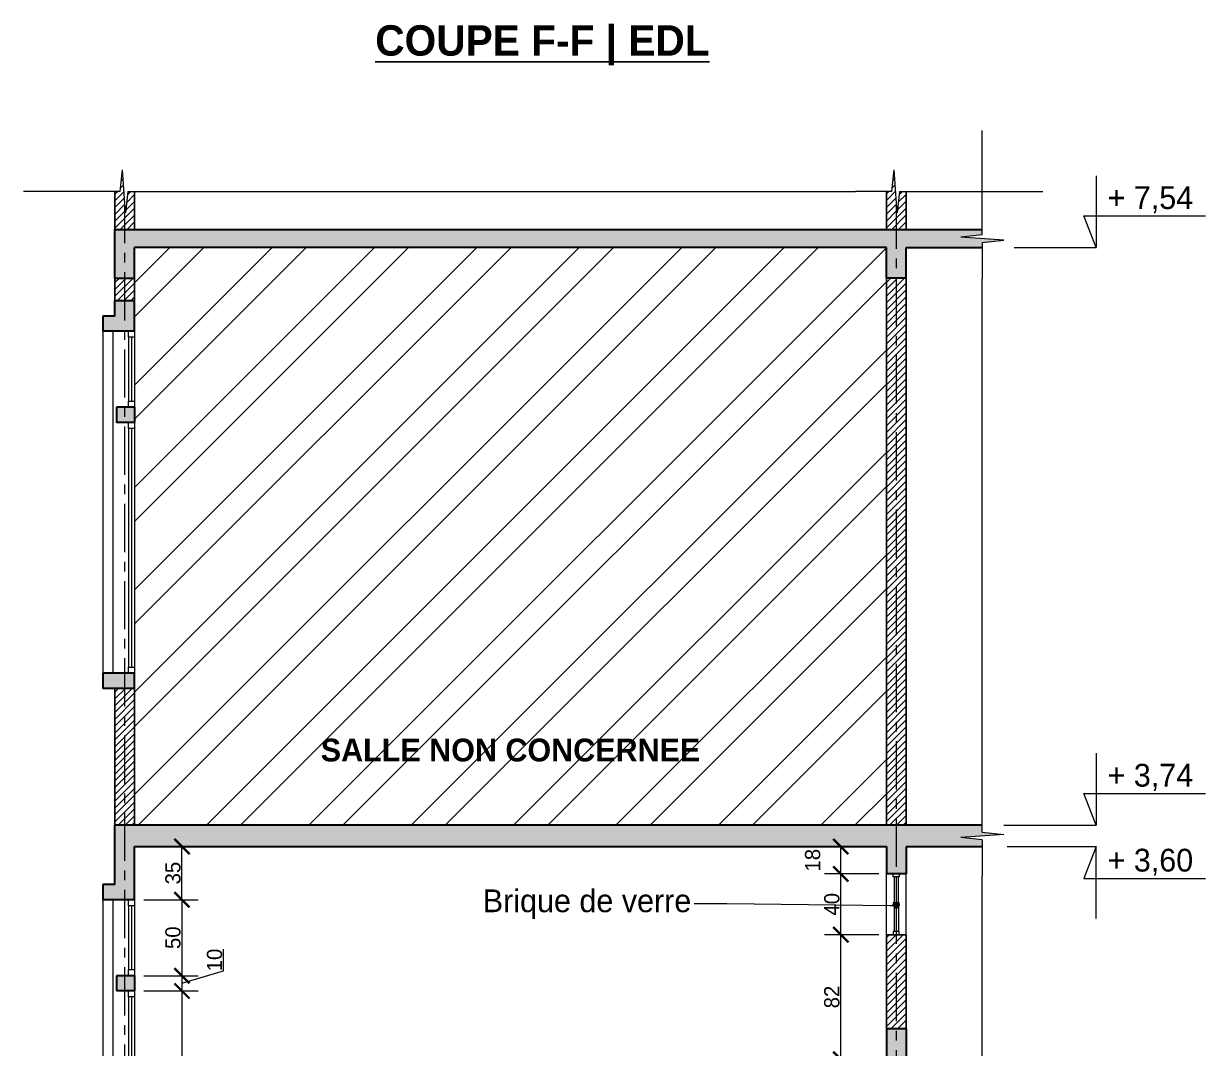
# Model space of a CAD drawing. Header units: centimetres. Extents: x -15293 to 11572, y -4790 to 2619.
# Drawn here: x 2651 to 3428, y -1591 to -917 of the extents above; entities that cross this region are included whole.
import ezdxf
from ezdxf import colors
from ezdxf.entities.mleader import LeaderData, LeaderLine
from ezdxf.math import Vec2, Vec3

# ---------------------------------------------------------------- set-up
doc = ezdxf.new("R2010")
doc.units = ezdxf.units.CM
doc.linetypes.add('Axe', pattern=[1093.611073, 529.166651, -211.666656, 141.111112, -211.666656])
doc.linetypes.add('CENTER', pattern=[50.8, 31.75, -6.35, 6.35, -6.35])
doc.layers.get('0').update_dxf_attribs({"lineweight": 0})
for name, color, linetype, lineweight in [('Partie coupée', 7, 'Continuous', 30), ('Symbole de rupture', 6, 'Continuous', 0), ('TSJ_MENUISERIE', 150, 'Continuous', 15), ('TSJ_MUR', 1, 'Continuous', 30), ('TSJ_VUE', 5, 'Continuous', 13)]:
    doc.layers.add(name, color=color, linetype=linetype, lineweight=lineweight)
for name, color, linetype, lineweight, true_color in [('TSJ_AXE', 7, 'CENTER', 0, 0xb80000), ('TSJ_COUPE', 7, 'Continuous', 35, 0xff4747), ('TSJ_HACHURE', 7, 'Axe', 0, 0x969696)]:
    doc.layers.add(name, color=color, linetype=linetype, lineweight=lineweight, true_color=true_color)
doc.layers.add('TSJ_COTATION', color=144, linetype='Continuous')
doc.layers.add('TSJ_TEXTE', color=6, linetype='Continuous')
doc.styles.get("Standard").update_dxf_attribs({"font": 'GOTHIC.TTF'})
doc.dimstyles.new('ISO-25', dxfattribs={"dimtxt": 10, "dimasz": 10, "dimexe": 10.625, "dimexo": 5, "dimtad": 1, "dimtxsty": 'Standard', "dimblk": 'ARCHTICK', "dimcen": 8, "dimadec": 0, "dimazin": 0, "dimtfac": 1, "dimtmove": 0, "dimatfit": 3, "dimldrblk": 'ARCHTICK', "dimfxl": 25, "dimfxlon": 1, "dimlwd": 9, "dimlwe": 9, "dimarcsym": 0})

# ---------------------------------------------------------------- blocks, each defined once
blk = doc.blocks.new('_ArchTick')
at = {"color": 0, "linetype": 'ByBlock', "const_width": 0.15}
blk.add_lwpolyline([(-0.5, -0.5), (0.5, 0.5)], dxfattribs=at)
blk = doc.blocks.new('*D169')
at = {"layer": 'Defpoints', "color": 0, "transparency": 16777216}
for p in [(3188, -1516.37), (3218, -1516.37), (3218, -1598.37)]:
    blk.add_point(p, dxfattribs=at)
at = {"layer": 'TSJ_COTATION', "color": 0, "lineweight": 9, "transparency": 16777216}
for p, q in [((3213, -1516.37), (3177.38, -1516.37)), ((3188, -1598.37), (3188, -1516.37)), ((3213, -1598.37), (3177.38, -1598.37))]:
    blk.add_line(p, q, dxfattribs=at)
at = {"layer": 'TSJ_COTATION', "color": 0, "lineweight": 9, "transparency": 16777216, "xscale": 10, "yscale": 10, "zscale": 10}
for p, rotation in [((3188, -1516.37), 90), ((3188, -1598.37), 270)]:
    blk.add_blockref('_ArchTick', p, dxfattribs=dict(at, rotation=rotation))
at = {"layer": 'TSJ_COTATION', "color": 0, "lineweight": 9, "transparency": 16777216, "insert": (3182.12, -1557.37), "char_height": 10, "attachment_point": 5, "rotation": 90}
blk.add_mtext('82', dxfattribs=at)
blk = doc.blocks.new('*D170')
at = {"layer": 'Defpoints', "color": 0, "transparency": 16777216}
for p in [(3188, -1476.37), (3218, -1476.37), (3218, -1516.37)]:
    blk.add_point(p, dxfattribs=at)
at = {"layer": 'TSJ_COTATION', "color": 0, "lineweight": 9, "transparency": 16777216}
for p, q in [((3213, -1476.37), (3177.38, -1476.37)), ((3188, -1516.37), (3188, -1476.37)), ((3213, -1516.37), (3177.38, -1516.37))]:
    blk.add_line(p, q, dxfattribs=at)
at = {"layer": 'TSJ_COTATION', "color": 0, "lineweight": 9, "transparency": 16777216, "xscale": 10, "yscale": 10, "zscale": 10}
for p, rotation in [((3188, -1476.37), 90), ((3188, -1516.37), 270)]:
    blk.add_blockref('_ArchTick', p, dxfattribs=dict(at, rotation=rotation))
at = {"layer": 'TSJ_COTATION', "color": 0, "lineweight": 9, "transparency": 16777216, "insert": (3182.12, -1496.37), "char_height": 10, "attachment_point": 5, "rotation": 90}
blk.add_mtext('40', dxfattribs=at)
blk = doc.blocks.new('*D171')
at = {"layer": 'Defpoints', "color": 0, "transparency": 16777216}
for p in [(3188, -1458.37), (3218, -1458.37), (3218, -1476.37)]:
    blk.add_point(p, dxfattribs=at)
at = {"layer": 'TSJ_COTATION', "color": 0, "lineweight": 9, "transparency": 16777216}
for p, q in [((3213, -1458.37), (3177.38, -1458.37)), ((3188, -1476.37), (3188, -1458.37)), ((3213, -1476.37), (3177.38, -1476.37))]:
    blk.add_line(p, q, dxfattribs=at)
at = {"layer": 'TSJ_COTATION', "color": 0, "lineweight": 9, "transparency": 16777216, "xscale": 10, "yscale": 10, "zscale": 10}
for p, rotation in [((3188, -1458.37), 90), ((3188, -1476.37), 270)]:
    blk.add_blockref('_ArchTick', p, dxfattribs=dict(at, rotation=rotation))
at = {"layer": 'TSJ_COTATION', "color": 0, "lineweight": 9, "transparency": 16777216, "insert": (3169.52, -1467.37), "char_height": 10, "attachment_point": 5, "rotation": 90}
blk.add_mtext('18', dxfattribs=at)
blk = doc.blocks.new('*D165')
at = {"layer": 'Defpoints', "color": 0, "transparency": 16777216}
for p in [(2723.5, -1493.37), (2723.5, -1543.37), (2754.64, -1543.37)]:
    blk.add_point(p, dxfattribs=at)
at = {"layer": 'TSJ_COTATION', "color": 0, "lineweight": 9, "transparency": 16777216}
for p, q in [((2729.64, -1493.37), (2765.26, -1493.37)), ((2754.64, -1493.37), (2754.64, -1543.37)), ((2729.64, -1543.37), (2765.26, -1543.37))]:
    blk.add_line(p, q, dxfattribs=at)
at = {"layer": 'TSJ_COTATION', "color": 0, "lineweight": 9, "transparency": 16777216, "xscale": 10, "yscale": 10, "zscale": 10}
for p, rotation in [((2754.64, -1493.37), 90), ((2754.64, -1543.37), 270)]:
    blk.add_blockref('_ArchTick', p, dxfattribs=dict(at, rotation=rotation))
at = {"layer": 'TSJ_COTATION', "color": 0, "lineweight": 9, "transparency": 16777216, "insert": (2748.76, -1518.37), "char_height": 10, "attachment_point": 5, "rotation": 90}
blk.add_mtext('50', dxfattribs=at)
blk = doc.blocks.new('*D166')
at = {"layer": 'Defpoints', "color": 0, "transparency": 16777216}
for p in [(2723.5, -1543.37), (2723.5, -1553.37), (2754.64, -1553.37)]:
    blk.add_point(p, dxfattribs=at)
at = {"layer": 'TSJ_COTATION', "color": 0, "lineweight": 9, "transparency": 16777216}
for p, q in [((2781.95, -1540.17), (2781.95, -1525.92)), ((2729.64, -1543.37), (2765.26, -1543.37)), ((2754.64, -1548.37), (2781.95, -1540.17)), ((2754.64, -1543.37), (2754.64, -1553.37)), ((2729.64, -1553.37), (2765.26, -1553.37))]:
    blk.add_line(p, q, dxfattribs=at)
at = {"layer": 'TSJ_COTATION', "color": 0, "lineweight": 9, "transparency": 16777216, "xscale": 10, "yscale": 10, "zscale": 10}
for p, rotation in [((2754.64, -1543.37), 90), ((2754.64, -1553.37), 270)]:
    blk.add_blockref('_ArchTick', p, dxfattribs=dict(at, rotation=rotation))
at = {"layer": 'TSJ_COTATION', "color": 0, "lineweight": 9, "transparency": 16777216, "insert": (2776.08, -1533.04), "char_height": 10, "attachment_point": 5, "rotation": 90}
blk.add_mtext('10', dxfattribs=at)
blk = doc.blocks.new('*D167')
at = {"layer": 'Defpoints', "color": 0, "transparency": 16777216}
for p in [(2723.5, -1553.37), (2723.5, -1728.37), (2754.64, -1728.37)]:
    blk.add_point(p, dxfattribs=at)
at = {"layer": 'TSJ_COTATION', "color": 0, "lineweight": 9, "transparency": 16777216}
for p, q in [((2729.64, -1553.37), (2765.26, -1553.37)), ((2754.64, -1553.37), (2754.64, -1728.37)), ((2729.64, -1728.37), (2765.26, -1728.37))]:
    blk.add_line(p, q, dxfattribs=at)
at = {"layer": 'TSJ_COTATION', "color": 0, "lineweight": 9, "transparency": 16777216, "xscale": 10, "yscale": 10, "zscale": 10}
for p, rotation in [((2754.64, -1553.37), 90), ((2754.64, -1728.37), 270)]:
    blk.add_blockref('_ArchTick', p, dxfattribs=dict(at, rotation=rotation))
at = {"layer": 'TSJ_COTATION', "color": 0, "lineweight": 9, "transparency": 16777216, "insert": (2748.89, -1640.87), "char_height": 10, "attachment_point": 5, "rotation": 90}
blk.add_mtext('175', dxfattribs=at)
blk = doc.blocks.new('*D172')
at = {"layer": 'Defpoints', "color": 0, "transparency": 16777216}
for p in [(2723.5, -1458.37), (2754.64, -1458.37), (2723.5, -1493.37)]:
    blk.add_point(p, dxfattribs=at)
at = {"layer": 'TSJ_COTATION', "color": 0, "lineweight": 9, "transparency": 16777216}
for p, q in [((2729.64, -1458.37), (2765.26, -1458.37)), ((2754.64, -1493.37), (2754.64, -1458.37)), ((2729.64, -1493.37), (2765.26, -1493.37))]:
    blk.add_line(p, q, dxfattribs=at)
at = {"layer": 'TSJ_COTATION', "color": 0, "lineweight": 9, "transparency": 16777216, "xscale": 10, "yscale": 10, "zscale": 10}
for p, rotation in [((2754.64, -1458.37), 90), ((2754.64, -1493.37), 270)]:
    blk.add_blockref('_ArchTick', p, dxfattribs=dict(at, rotation=rotation))
at = {"layer": 'TSJ_COTATION', "color": 0, "lineweight": 9, "transparency": 16777216, "insert": (2748.76, -1475.87), "char_height": 10, "attachment_point": 5, "rotation": 90}
blk.add_mtext('35', dxfattribs=at)
blk = doc.blocks.new('Marque de rupture')
at = {"layer": 'Symbole de rupture', "lineweight": 20}
for p, q in [((0, -3.57), (0, 20.43)), ((0, -3.57), (-14.14, -5.07)), ((14.14, -7.07), (-14.14, -5.07)), ((0, -8.57), (14.14, -7.07)), ((0, -8.57), (0, -32.57))]:
    blk.add_line(p, q, dxfattribs=at)
blk = doc.blocks.new('_Dot')
at = {"color": 0, "linetype": 'ByBlock', "lineweight": -2}
blk.add_line((-0.5, 0), (-1, 0), dxfattribs=at)
at = {"color": 0, "linetype": 'ByBlock', "const_width": 0.5}
blk.add_lwpolyline([(-0.25, 0, 1), (0.25, 0, 1)], format="xyb", close=True, dxfattribs=at)

msp = doc.modelspace()

# ---------------------------------------------------------------- hatches: boundary and pattern name
at = {"layer": 'TSJ_HACHURE', "lineweight": 0, "true_color": 0xc7c8ca}
h = msp.add_hatch(dxfattribs=at)
h.set_pattern_fill('ANSI31', color=9)
h.set_pattern_definition([(45, (661.058, -505.6007), (-2.245064, 2.245064), [])])
h.paths.add_polyline_path([(3231, -1848.366), (3224.5, -1848.366), (3224.5, -1908.366), (3224.654, -1908.366), (3225.5, -1896.399), (3226.769, -1908.366), (3231, -1908.366)])
h.paths.add_polyline_path([(3224.5, -1848.366), (3211, -1848.366), (3211, -1908.366), (3224.5, -1908.366)])
h.paths.add_polyline_path([(2717, -1854.953), (2710.5, -1854.953), (2710.5, -1908.366), (2714.299, -1908.366), (2715.568, -1896.399), (2716.414, -1908.366), (2717, -1908.366)])
h.paths.add_polyline_path([(2717, -1848.366), (2710.5, -1848.366), (2710.5, -1854.953), (2717, -1854.953)])
h.paths.add_polyline_path([(2730.5, -1848.366), (2717, -1848.366), (2717, -1854.953), (2730.5, -1854.953)])
h.paths.add_polyline_path([(2730.5, -1854.953), (2717, -1854.953), (2717, -1908.366), (2730.5, -1908.366)])
h.paths.add_polyline_path([(3231, -1084.366), (3218, -1084.366), (3218, -1444.366), (3231, -1444.366)])
h.paths.add_polyline_path([(3231, -1027.366), (3226.568, -1027.366), (3225.068, -1041.507), (3223.068, -1013.224), (3221.568, -1027.366), (3218, -1027.366), (3218, -1052.366), (3231, -1052.366)])
h.paths.add_polyline_path([(2723.5, -1027.366), (2719.068, -1027.366), (2717.568, -1041.507), (2715.568, -1013.224), (2714.068, -1027.366), (2710.5, -1027.366), (2710.5, -1052.366), (2723.5, -1052.366)])
h.paths.add_polyline_path([(2723.5, -1728.366), (2710.5, -1728.366), (2710.5, -1818.366), (2723.5, -1818.366)])
h.paths.add_polyline_path([(3231, -1548.366), (3231, -1516.366), (3218, -1516.366), (3218, -1578.366), (3231, -1578.366)])
h.paths.add_polyline_path([(2723.5, -1084.366), (2710.852, -1084.366), (2710.5, -1084.512), (2710.5, -1099.366), (2723.5, -1099.366)])
h.paths.add_polyline_path([(2723.5, -1354.366), (2710.5, -1354.366), (2710.5, -1444.366), (2723.5, -1444.366)])
at = {"layer": 'TSJ_HACHURE', "true_color": 0xc7c8ca}
h = msp.add_hatch(color=9, dxfattribs=at)
h.dxf.hatch_style = 1
h.paths.add_polyline_path([(3224.5, -1818.366), (3211, -1818.366), (3211, -1848.366), (3224.5, -1848.366)])
h.paths.add_polyline_path([(3231, -1818.366), (3224.5, -1818.366), (3224.5, -1848.366), (3231, -1848.366)])
h.paths.add_polyline_path([(2730.5, -1818.366), (2717, -1818.366), (2717, -1848.366), (2730.5, -1848.366)])
h.paths.add_polyline_path([(2717, -1818.366), (2710.5, -1818.366), (2710.5, -1848.366), (2717, -1848.366)])
h.paths.add_polyline_path([(3266.858, -1452.366), (3295.142, -1450.366), (3281, -1448.866), (3281, -1444.366), (2710.5, -1444.366), (2710.5, -1483.366), (2702.5, -1483.366), (2702.5, -1493.366), (2723.5, -1493.366), (2723.5, -1458.366), (3218, -1458.366), (3218, -1476.366), (3231, -1476.366), (3231, -1458.366), (3281, -1458.366), (3281, -1453.866)])
h.paths.add_polyline_path([(3295.142, -1059.434), (3266.858, -1057.434), (3281, -1055.934), (3281, -1052.366), (2710.5, -1052.366), (2710.5, -1084.366), (2723.5, -1084.366), (2723.5, -1064.366), (3218, -1064.366), (3218, -1084.366), (3231, -1084.366), (3231, -1064.366), (3281, -1064.366), (3281, -1060.934)])
h.paths.add_polyline_path([(2723.5, -1099.366), (2710.5, -1099.366), (2710.5, -1109.366), (2702.5, -1109.366), (2702.5, -1119.366), (2723.5, -1119.366)])
h.paths.add_polyline_path([(2723.5, -1169.366), (2711.5, -1169.366), (2711.5, -1179.366), (2723.5, -1179.366)])
h.paths.add_polyline_path([(2723.5, -1344.366), (2702.5, -1344.366), (2702.5, -1354.366), (2723.5, -1354.366)])
h.paths.add_polyline_path([(2723.5, -1543.366), (2711.5, -1543.366), (2711.5, -1553.366), (2723.5, -1553.366)])
h.paths.add_polyline_path([(3231, -1578.366), (3218, -1578.366), (3218, -1598.366), (3231, -1598.366)])
h.paths.add_polyline_path([(2723.5, -1718.366), (2702.5, -1718.366), (2702.5, -1728.366), (2723.5, -1728.366)])
at = {"layer": 'TSJ_HACHURE', "true_color": 0xc7c8ca, "transparency": 33554687}
h = msp.add_hatch(dxfattribs=at)
h.set_pattern_fill('ANSI32', color=9, scale=5)
h.set_pattern_definition([(45, (661.06, -927.27), (-33.676, 33.676), []), (45, (683.51, -927.27), (-33.676, 33.676), [])])
h.paths.add_polyline_path([(3218, -1084.366), (3218, -1064.366), (2723.5, -1064.366), (2723.5, -1084.366), (2723.5, -1099.366), (2723.5, -1119.366), (2723.5, -1123.366), (2723.5, -1165.366), (2723.5, -1169.366), (2723.5, -1179.366), (2723.5, -1183.366), (2723.5, -1340.366), (2723.5, -1344.366), (2723.5, -1354.366), (2723.5, -1444.366), (3218, -1444.366)])
h.paths.add_polyline_path([(2846.582, -1410.845), (3095.449, -1410.845), (3095.449, -1378.026), (2846.582, -1378.026)], flags=24)

# ---------------------------------------------------------------- linework, layer by layer
at = {"layer": 'Partie coupée'}
for p, q in [((2710.5, -1084.366), (2710.5, -1052.366)), ((2710.5, -1109.366), (2710.5, -1099.366))]:
    msp.add_line(p, q, dxfattribs=at)
at = {"layer": 'Symbole de rupture', "lineweight": 0}
for p, q in [((3281, -1031.934), (3281, -987.366)), ((2690.068, -1027.366), (2650.5, -1027.366)), ((2743.068, -1027.366), (3197.568, -1027.366)), ((3250.568, -1027.366), (3321, -1027.366)), ((3281, -1424.866), (3281, -1084.934)), ((3281, -1804.366), (3281, -1477.866))]:
    msp.add_line(p, q, dxfattribs=at)
at = {"layer": 'TSJ_AXE'}
for p, q in [((2717, -1975.861), (2717, -1033.476)), ((3224.5, -1033.476), (3224.5, -1977.795))]:
    msp.add_line(p, q, dxfattribs=at)
at = {"layer": 'TSJ_COTATION', "lineweight": 9}
for p, q in [((3302.011, -1064.366), (3356, -1064.366)), ((3295.142, -1444.366), (3356, -1444.366)), ((3297.473, -1458.366), (3356, -1458.366))]:
    msp.add_line(p, q, dxfattribs=at)
for points in [[(3356, -1017.026), (3356, -1064.366), (3347.799, -1043.383), (3427.799, -1043.383)], [(3356, -1397.026), (3356, -1444.366), (3347.799, -1423.383), (3427.799, -1423.383)], [(3356, -1505.706), (3356, -1458.366), (3347.799, -1479.349), (3427.799, -1479.349)]]:
    msp.add_lwpolyline(points, dxfattribs=at)
at = {"layer": 'TSJ_COUPE'}
for p, q in [((2710.5, -1052.366), (3281, -1052.366)), ((2710.5, -1084.366), (2710.5, -1052.366)), ((3218, -1064.366), (2723.5, -1064.366)), ((2723.5, -1084.366), (2723.5, -1064.366)), ((3218, -1084.366), (3218, -1064.366)), ((3231, -1064.366), (3281, -1064.366)), ((3231, -1084.366), (3231, -1064.366)), ((2710.5, -1084.366), (2723.5, -1084.366)), ((3231, -1084.366), (3218, -1084.366)), ((2710.5, -1109.366), (2710.5, -1099.366)), ((2723.5, -1099.366), (2710.5, -1099.366)), ((2723.5, -1119.366), (2723.5, -1099.366)), ((2710.5, -1109.366), (2702.5, -1109.366)), ((2702.5, -1109.366), (2702.5, -1119.366)), ((2723.5, -1119.366), (2702.5, -1119.366)), ((2723.5, -1169.366), (2711.5, -1169.366)), ((2711.5, -1169.366), (2711.5, -1179.366)), ((2723.5, -1169.366), (2723.5, -1179.366)), ((2723.5, -1179.366), (2711.5, -1179.366)), ((2723.5, -1344.366), (2702.5, -1344.366)), ((2702.5, -1344.366), (2702.5, -1354.366)), ((2723.5, -1354.366), (2723.5, -1344.366)), ((2723.5, -1354.366), (2702.5, -1354.366)), ((2710.5, -1483.366), (2710.5, -1444.366)), ((3281, -1444.366), (2710.5, -1444.366)), ((2723.5, -1458.366), (3218, -1458.366)), ((2723.5, -1493.366), (2723.5, -1458.366)), ((3218, -1458.366), (3218, -1476.366)), ((3231, -1458.366), (3281, -1458.366)), ((3231, -1458.366), (3231, -1476.366)), ((3231, -1476.366), (3218, -1476.366)), ((2710.5, -1483.366), (2702.5, -1483.366)), ((2702.5, -1483.366), (2702.5, -1493.366)), ((2723.5, -1493.366), (2702.5, -1493.366)), ((2723.5, -1543.366), (2711.5, -1543.366)), ((2711.5, -1543.366), (2711.5, -1553.366)), ((2723.5, -1543.366), (2723.5, -1553.366)), ((2723.5, -1553.366), (2711.5, -1553.366)), ((3231, -1578.366), (3218, -1578.366)), ((3218, -1578.366), (3218, -1598.366)), ((3231, -1578.366), (3231, -1598.366))]:
    msp.add_line(p, q, dxfattribs=at)
at = {"layer": 'TSJ_MENUISERIE', "lineweight": 0}
for p, q in [((2719.5, -1123.366), (2719.5, -1165.366)), ((2721.5, -1123.366), (2721.5, -1165.366)), ((2723.5, -1123.366), (2723.5, -1165.366)), ((2719.5, -1183.366), (2719.5, -1340.366)), ((2721.5, -1183.366), (2721.5, -1340.366)), ((2723.5, -1183.366), (2723.5, -1340.366)), ((3223, -1478.366), (3223, -1495.366)), ((3224.5, -1478.366), (3224.5, -1495.366)), ((3226, -1495.366), (3226, -1478.366)), ((2719.5, -1497.366), (2719.5, -1539.366)), ((2721.5, -1497.366), (2721.5, -1539.366)), ((2723.5, -1497.366), (2723.5, -1539.366)), ((3223, -1497.366), (3223, -1514.366)), ((3224.5, -1497.366), (3224.5, -1514.366)), ((3226, -1497.366), (3226, -1514.366)), ((2719.5, -1557.366), (2719.5, -1714.366)), ((2721.5, -1557.366), (2721.5, -1714.366)), ((2723.5, -1557.366), (2723.5, -1714.366))]:
    msp.add_line(p, q, dxfattribs=at)
for points in [[(2723.5, -1119.366), (2723.5, -1123.366), (2719.5, -1123.366), (2719.5, -1119.366)], [(2719.5, -1169.366), (2719.5, -1165.366), (2723.5, -1165.366), (2723.5, -1169.366)], [(2723.5, -1179.366), (2723.5, -1183.366), (2719.5, -1183.366), (2719.5, -1179.366)], [(2719.5, -1344.366), (2719.5, -1340.366), (2723.5, -1340.366), (2723.5, -1344.366)], [(3226.5, -1476.366), (3226.5, -1478.366), (3222.5, -1478.366), (3222.5, -1476.366)], [(2723.5, -1493.366), (2723.5, -1497.366), (2719.5, -1497.366), (2719.5, -1493.366)], [(3226.5, -1496.366), (3226.5, -1495.366), (3222.5, -1495.366), (3222.5, -1496.366)], [(3226.5, -1496.366), (3226.5, -1497.366), (3222.5, -1497.366), (3222.5, -1496.366)], [(3226.5, -1516.366), (3226.5, -1514.366), (3222.5, -1514.366), (3222.5, -1516.366)], [(2719.5, -1543.366), (2719.5, -1539.366), (2723.5, -1539.366), (2723.5, -1543.366)], [(2723.5, -1553.366), (2723.5, -1557.366), (2719.5, -1557.366), (2719.5, -1553.366)]]:
    msp.add_lwpolyline(points, dxfattribs=at)
at = {"layer": 'TSJ_MUR'}
for p, q in [((2710.5, -1052.366), (2710.5, -1027.366)), ((2723.5, -1052.366), (2723.5, -1027.366)), ((3218, -1052.366), (3218, -1027.366)), ((3231, -1052.366), (3231, -1027.366)), ((2710.5, -1084.366), (2710.5, -1099.366)), ((2723.5, -1099.366), (2723.5, -1084.366)), ((3218, -1444.366), (3218, -1084.366)), ((3231, -1444.366), (3231, -1084.366)), ((2710.5, -1444.366), (2710.5, -1354.366)), ((2723.5, -1444.366), (2723.5, -1354.366)), ((3218, -1516.366), (3218, -1578.366)), ((3231, -1516.366), (3218, -1516.366)), ((3231, -1516.366), (3231, -1578.366))]:
    msp.add_line(p, q, dxfattribs=at)
at = {"layer": 'TSJ_VUE', "lineweight": 9}
for p, q in [((2702.5, -1119.366), (2702.5, -1344.366)), ((2709.5, -1344.366), (2709.5, -1119.366)), ((3218, -1516.366), (3218, -1476.366)), ((3231, -1516.366), (3231, -1476.366)), ((2702.5, -1493.366), (2702.5, -1718.366)), ((2709.5, -1718.366), (2709.5, -1493.366))]:
    msp.add_line(p, q, dxfattribs=at)

# ---------------------------------------------------------------- block references
at = {"xscale": -1}
for p, rotation in [((2710.5, -1027.366), 90), ((3218, -1027.366), 90), ((3281, -1457.434), 180)]:
    msp.add_blockref('Marque de rupture', p, dxfattribs=dict(at, rotation=rotation))
at = {"layer": 'Symbole de rupture', "lineweight": 0}
msp.add_blockref('Marque de rupture', (3281, -1052.366), dxfattribs=at)

# ---------------------------------------------------------------- texts
at = {"layer": 'TSJ_COTATION', "lineweight": 9, "char_height": 15, "attachment_point": 5}
for s, insert in [('\\pi-45,l60,t60;+ 7,54', (3384.119, -1032.858)), ('\\pi-45,l60,t60;+ 3,74', (3384.119, -1412.858)), ('\\pi-45,l60,t60;+ 3,60', (3384.119, -1468.738))]:
    msp.add_mtext_dynamic_manual_height_columns(s, width=111.60365, gutter_width=12.5, heights=[0], dxfattribs=dict(at, insert=insert))
at = {"layer": 'TSJ_TEXTE', "attachment_point": 5}
for s, width, insert, char_height in [('{\\fCentury Gothic|b1|i0|c0|p34;\\LCOUPE F-F | EDL}', 373.94387, (2991.75, -931.287), 20), ('{\\fCentury Gothic|b1|i0|c0|p34;SALLE NON CONCERNEE}', 357.33725, (2970.75, -1394.996), 15)]:
    msp.add_mtext_dynamic_manual_height_columns(s, width=width, gutter_width=12.5, heights=[2.167], dxfattribs=dict(at, insert=insert, char_height=char_height))

# ---------------------------------------------------------------- dimensions: what is measured, and where the dimension line sits
at = {"layer": 'TSJ_COTATION', "lineweight": 9}
for base, p1, p2, angle, picture, middle in [((2754.638, -1458.366), (2723.5, -1493.366), (2723.5, -1458.366), 90, '*D172', (2748.761, -1475.866)), ((3188, -1476.366), (3218, -1516.366), (3218, -1476.366), 270, '*D170', (3182.124, -1496.366)), ((2754.638, -1543.366), (2723.5, -1493.366), (2723.5, -1543.366), 90, '*D165', (2748.761, -1518.366)), ((3188, -1516.366), (3218, -1598.366), (3218, -1516.366), 270, '*D169', (3182.124, -1557.366)), ((2754.638, -1553.366), (2723.5, -1543.366), (2723.5, -1553.366), 90, '*D166', (2776.078, -1539.546)), ((2754.638, -1728.366), (2723.5, -1553.366), (2723.5, -1728.366), 90, '*D167', (2748.887, -1640.866))]:
    dim = msp.add_linear_dim(base=base, p1=p1, p2=p2, angle=angle, dimstyle='ISO-25', override={"dimtmove": 1}, dxfattribs=at)
    dim.commit()
    dim.dimension.update_dxf_attribs({"geometry": picture, "text_midpoint": middle})
dim = msp.add_linear_dim(base=(3188, -1458.366), p1=(3218, -1476.366), p2=(3218, -1458.366), angle=270, dimstyle='ISO-25', override={"dimtmove": 1}, dxfattribs=at)
dim.commit()
dim.dimension.update_dxf_attribs({"geometry": '*D171', "text_midpoint": (3175.393, -1467.366), "dimtype": 160})

# ---------------------------------------------------------------- leaders
at = {"layer": 'TSJ_TEXTE'}
ml = msp.add_multileader_mtext('Standard', dxfattribs=at)
ml.set_content('Brique de verre', color=256)
ml.set_leader_properties(lineweight=0)
ml.set_arrow_properties(name='DOT')
ml.build(insert=Vec2(0, 0))
ctx = ml.context
ctx.base_point, ctx.char_height, ctx.plane_origin = Vec3(2936.9, -1496.1), 15, Vec3(3224.65, -1494.206)
ctx.text_align_type = 2
notes = []
notes.append((ctx, [(1, (1, 1, 0), (3112.967, -1496.1), (-1, 0), 21.312, [(0, [(3224.5, -1497.366)], 0, [])])]))
ctx.mtext.insert, ctx.mtext.alignment, ctx.mtext.flow_direction = Vec3(3089.655, -1486.57), 3, 5
for ctx, leaders in notes:
    for number, flags, end, landing, length, lines in leaders:
        leader = LeaderData()
        leader.index, (leader.has_last_leader_line, leader.has_dogleg_vector, leader.attachment_direction) = number, flags
        leader.last_leader_point, leader.dogleg_vector, leader.dogleg_length = Vec3(end), Vec3(landing), length
        for number, points, colour, breaks in lines:
            line = LeaderLine()
            line.index, line.vertices, line.color, line.breaks = number, Vec3.list(points), colors.encode_raw_color(colour), breaks
            leader.lines.append(line)
        ctx.leaders.append(leader)

doc.saveas('drawing.dxf')
